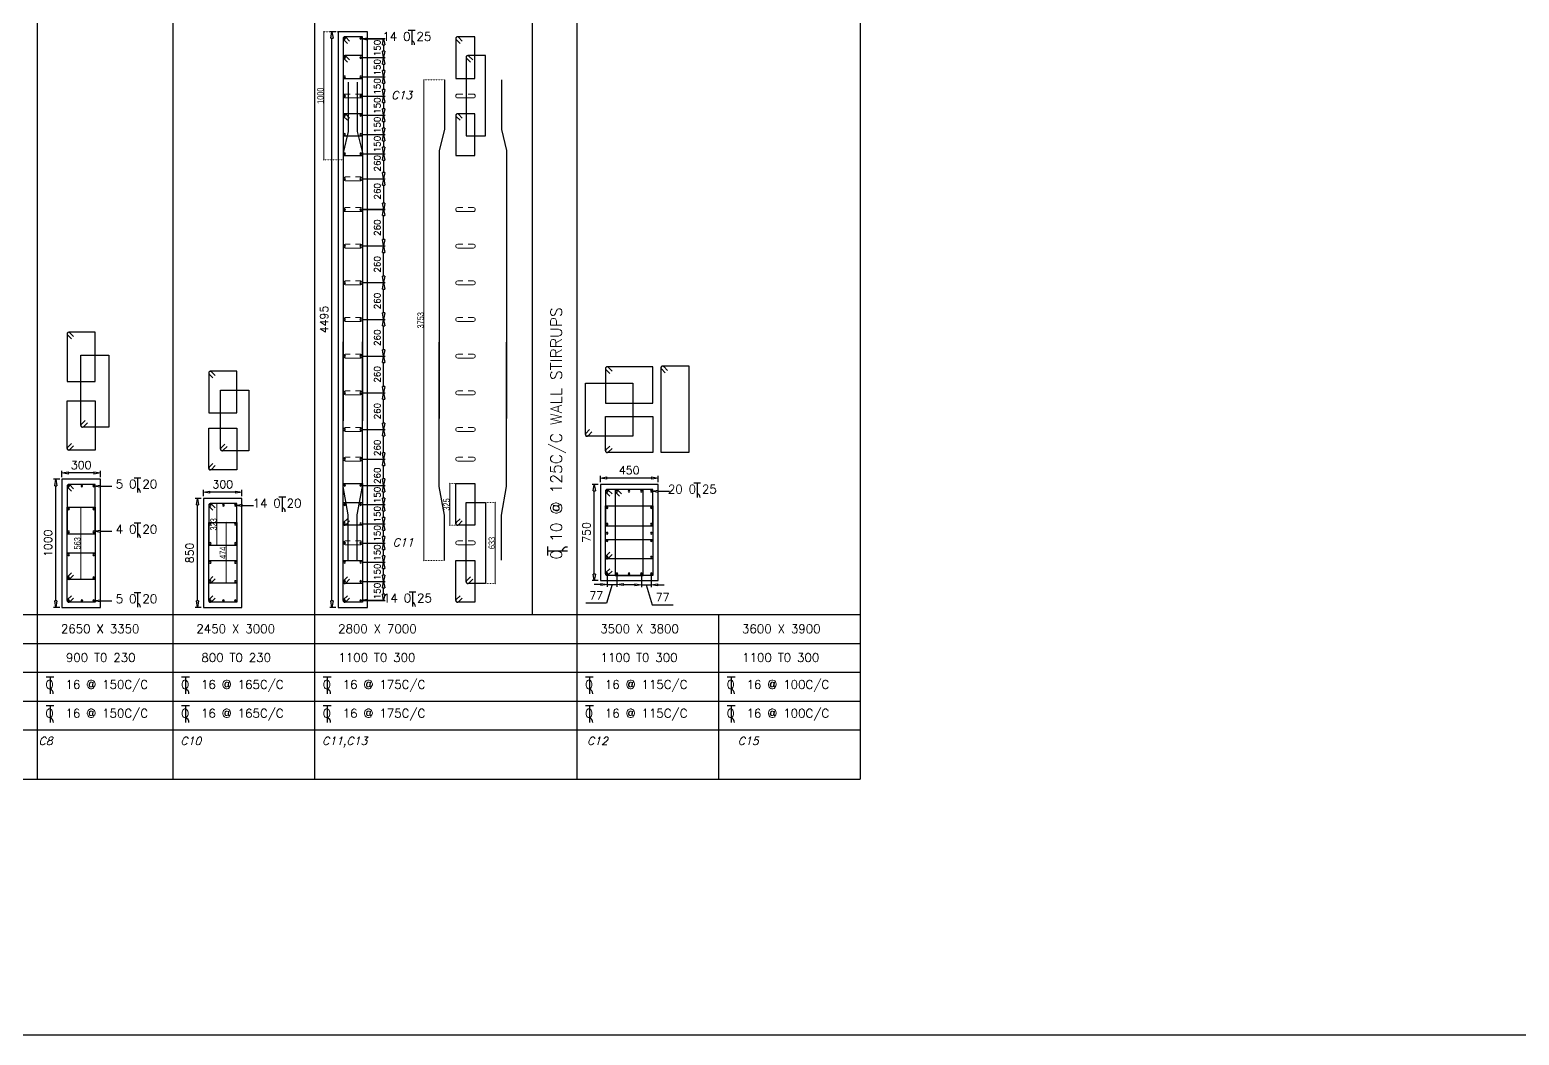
# Model space of a CAD drawing. Header units: millimetres. Extents: x 331487 to 517269, y 198509 to 399936.
# Drawn here: x 355901 to 379163, y 198509 to 214210 of the extents above; entities that cross this region are included whole.
import ezdxf

# ---------------------------------------------------------------- set-up
doc = ezdxf.new("R2010")
doc.units = ezdxf.units.MM
doc.header["$MEASUREMENT"] = 0
doc.linetypes.add('DOT', pattern=[0.25, 0, -0.25])
doc.layers.add('BEAM', color=1, linetype='Continuous', lineweight=5)
for name, color, linetype in [('COLUMN', 6, 'Continuous'), ('FOOTING', 5, 'Continuous'), ('FOOTING-SCH', 3, 'Continuous')]:
    doc.layers.add(name, color=color, linetype=linetype)
doc.styles.add('ITALICC', font='italicc', dxfattribs={"height": 0.3})
doc.styles.add('RO', font='romans.shx', dxfattribs={"height": 125})
doc.styles.add('ROMANS', font='romans.shx')
doc.styles.add('SWISCNBT', font='swissc.ttf')

# ---------------------------------------------------------------- blocks, each defined once
blk = doc.blocks.new('_ClosedBlank')
at = {"color": 0, "linetype": 'ByBlock', "lineweight": -2}
for p, q in [((-1, 0.17), (0, 0)), ((-1, 0.17), (-1, -0.17)), ((0, 0), (-1, -0.17))]:
    blk.add_line(p, q, dxfattribs=at)
blk = doc.blocks.new('rp')
blk.add_line((-2, 0), (2, 0))
at = {"color": 6}
blk.add_line((1.5, 1.5), (-1.5, -1.5), dxfattribs=at)
at = {"color": 1}
blk.add_line((0, 2), (0, -2), dxfattribs=at)

msp = doc.modelspace()

# ---------------------------------------------------------------- linework, layer by layer
at = {"color": 1, "linetype": 'Continuous'}
for p, q in [((361812, 214205), (361919, 214205)), ((361866, 214205), (361866, 213974)), ((357529, 207215), (357636, 207215)), ((357582, 207215), (357582, 206984)), ((366271, 207135), (366378, 207135)), ((366324, 207135), (366324, 206904)), ((359791, 206915), (359898, 206915)), ((359845, 206915), (359845, 206684)), ((357529, 206509), (357636, 206509)), ((357582, 206509), (357582, 206279)), ((363993, 206000), (363993, 206142)), ((363993, 206071), (364298, 206071)), ((357529, 205423), (357636, 205423)), ((357582, 205423), (357582, 205192)), ((361824, 205435), (361931, 205435)), ((361878, 205435), (361878, 205204)), ((356155, 204105), (356278, 204105)), ((356217, 204105), (356217, 203841)), ((358272, 204105), (358395, 204105)), ((358333, 204105), (358333, 203841)), ((360485, 204105), (360608, 204105)), ((360547, 204105), (360547, 203841)), ((364580, 204105), (364702, 204105)), ((364641, 204105), (364641, 203841)), ((366793, 204105), (366916, 204105)), ((366855, 204105), (366855, 203841)), ((356155, 203655), (356278, 203655)), ((356217, 203655), (356217, 203391)), ((358272, 203655), (358395, 203655)), ((358333, 203655), (358333, 203391)), ((360485, 203655), (360608, 203655)), ((360547, 203655), (360547, 203391)), ((364580, 203655), (364703, 203655)), ((364641, 203655), (364641, 203391)), ((366793, 203655), (366916, 203655)), ((366855, 203655), (366855, 203391))]:
    msp.add_line(p, q, dxfattribs=at)
at = {"color": 8, "linetype": 'Continuous'}
for p, q in [((342614, 205076), (368870, 205076)), ((342614, 204626), (368870, 204626)), ((342614, 204176), (368870, 204176)), ((342614, 203726), (368870, 203726)), ((336718, 203276), (368870, 203276)), ((342614, 203276), (368870, 203276)), ((336718, 202508), (368870, 202508))]:
    msp.add_line(p, q, dxfattribs=at)
at = {"color": 1, "linetype": 'Continuous'}
for centre, radius, start, end in [((361850, 213979), 61.2, 355.5803, 75.6804), ((357567, 206989), 61.2, 355.5803, 75.6804), ((366309, 206909), 61.2, 355.5803, 75.6804), ((359830, 206689), 61.2, 355.5803, 75.6804), ((357567, 206283), 61.2, 355.5803, 75.6804), ((364291, 206051), 80.7, 85.5803, 165.6804), ((357567, 205197), 61.2, 355.5803, 75.6804), ((361862, 205209), 61.2, 355.5803, 75.6804), ((356199, 203846), 70, 355.5803, 75.6804), ((358316, 203846), 70, 355.5803, 75.6804), ((360529, 203846), 70, 355.5803, 75.6804), ((364624, 203846), 70, 355.5803, 75.6804), ((366837, 203846), 70, 355.5803, 75.6804), ((356200, 203396), 70, 355.5803, 75.6804), ((358316, 203396), 70, 355.5803, 75.6804), ((360529, 203396), 70, 355.5803, 75.6804), ((364624, 203396), 70, 355.5803, 75.6804), ((366837, 203396), 70, 355.5803, 75.6804)]:
    msp.add_arc(centre, radius, start, end, dxfattribs=at)
at = {"layer": 'BEAM', "color": 167, "linetype": 'DOT', "lineweight": 13}
for p, q in [((360715, 214180), (360493, 214180)), ((362376, 213426), (362057, 213426)), ((360795, 212180), (360493, 212180)), ((362704, 207123), (362461, 207123)), ((358836, 206810), (358822, 206810)), ((363017, 206827), (363169, 206827)), ((356704, 206753), (356696, 206753)), ((358915, 206517), (358968, 206517)), ((362704, 206472), (362461, 206472)), ((358836, 206163), (358822, 206163)), ((362376, 205920), (362057, 205920)), ((356704, 205627), (356696, 205627)), ((358915, 205570), (358968, 205570)), ((363017, 205562), (363169, 205562))]:
    msp.add_line(p, q, dxfattribs=at)
at = {"layer": 'BEAM', "color": 169}
for p, q in [((360493, 214177), (360493, 212183)), ((362057, 213423), (362057, 205923)), ((362461, 207120), (362461, 206475)), ((358822, 206807), (358822, 206166)), ((363169, 206824), (363169, 205565)), ((356696, 206750), (356696, 205630)), ((358968, 206514), (358968, 205573))]:
    msp.add_line(p, q, dxfattribs=at)
at = {"layer": 'BEAM', "ltscale": 0.05}
for p, q in [((360826, 213205), (360906, 213205)), ((360826, 213145), (361070, 213145)), ((361070, 213205), (360990, 213205)), ((362584, 213205), (362664, 213205)), ((362584, 213145), (362829, 213145)), ((362829, 213205), (362749, 213205)), ((360826, 211913), (360906, 211913)), ((360826, 211853), (361070, 211853)), ((361070, 211913), (360990, 211913)), ((360826, 211432), (360906, 211432)), ((360826, 211372), (361070, 211372)), ((361070, 211432), (360990, 211432)), ((362584, 211432), (362664, 211432)), ((362584, 211372), (362829, 211372)), ((362829, 211432), (362749, 211432)), ((360826, 210860), (360906, 210860)), ((360826, 210800), (361070, 210800)), ((361070, 210860), (360990, 210860)), ((362584, 210860), (362664, 210860)), ((362584, 210800), (362829, 210800)), ((362829, 210860), (362749, 210860)), ((360826, 210287), (360906, 210287)), ((360826, 210227), (361070, 210227)), ((361070, 210287), (360990, 210287)), ((362584, 210287), (362664, 210287)), ((362584, 210227), (362829, 210227)), ((362829, 210287), (362749, 210287)), ((360826, 209715), (360906, 209715)), ((360826, 209655), (361070, 209655)), ((361070, 209715), (360990, 209715)), ((362584, 209715), (362664, 209715)), ((362584, 209655), (362829, 209655)), ((362829, 209715), (362749, 209715)), ((360826, 209142), (360906, 209142)), ((361070, 209142), (360990, 209142)), ((362584, 209142), (362664, 209142)), ((362829, 209142), (362749, 209142)), ((360826, 209082), (361070, 209082)), ((362584, 209082), (362829, 209082)), ((360826, 208570), (360906, 208570)), ((360826, 208510), (361070, 208510)), ((361070, 208570), (360990, 208570)), ((362584, 208570), (362664, 208570)), ((362584, 208510), (362829, 208510)), ((362829, 208570), (362749, 208570)), ((360826, 207997), (360906, 207997)), ((361070, 207997), (360990, 207997)), ((362584, 207997), (362664, 207997)), ((362829, 207997), (362749, 207997)), ((360826, 207937), (361070, 207937)), ((362584, 207937), (362829, 207937)), ((360826, 207534), (360906, 207534)), ((361070, 207534), (360990, 207534)), ((362584, 207534), (362664, 207534)), ((362829, 207534), (362749, 207534)), ((360826, 207474), (361070, 207474)), ((362584, 207474), (362829, 207474)), ((360826, 206228), (360906, 206228)), ((360826, 206168), (361070, 206168)), ((361070, 206228), (360990, 206228)), ((362584, 206228), (362664, 206228)), ((362584, 206168), (362829, 206168)), ((362829, 206228), (362749, 206228))]:
    msp.add_line(p, q, dxfattribs=at)
for centre, start, end in [((360826, 213175), 90, 270), ((361070, 213175), 270, 90), ((362584, 213175), 90, 270), ((362829, 213175), 270, 90), ((360826, 211883), 90, 270), ((361070, 211883), 270, 90), ((360826, 211402), 90, 270), ((361070, 211402), 270, 90), ((362584, 211402), 90, 270), ((362829, 211402), 270, 90), ((360826, 210830), 90, 270), ((361070, 210830), 270, 90), ((362584, 210830), 90, 270), ((362829, 210830), 270, 90), ((360826, 210257), 90, 270), ((361070, 210257), 270, 90), ((362584, 210257), 90, 270), ((362829, 210257), 270, 90), ((360826, 209685), 90, 270), ((361070, 209685), 270, 90), ((362584, 209685), 90, 270), ((362829, 209685), 270, 90), ((360826, 209112), 90, 270), ((361070, 209112), 270, 90), ((362584, 209112), 90, 270), ((362829, 209112), 270, 90), ((360826, 208540), 90, 270), ((361070, 208540), 270, 90), ((362584, 208540), 90, 270), ((362829, 208540), 270, 90), ((360826, 207967), 90, 270), ((361070, 207967), 270, 90), ((362584, 207967), 90, 270), ((362829, 207967), 270, 90), ((360826, 207504), 90, 270), ((361070, 207504), 270, 90), ((362584, 207504), 90, 270), ((362829, 207504), 270, 90), ((360826, 206198), 90, 270), ((361070, 206198), 270, 90), ((362584, 206198), 90, 270), ((362829, 206198), 270, 90)]:
    msp.add_arc(centre, 30, start, end, dxfattribs=at)
at = {"layer": 'COLUMN'}
for p, q in [((361175, 214180), (360715, 214180)), ((360715, 214180), (360715, 205190)), ((361175, 205190), (361175, 214180)), ((357004, 207190), (356404, 207190)), ((356404, 207190), (356404, 205190)), ((357004, 205190), (357004, 207190)), ((365713, 207110), (364813, 207110)), ((364813, 207110), (364813, 205610)), ((365713, 205610), (365713, 207110)), ((359215, 206890), (358615, 206890)), ((358615, 206890), (358615, 205190)), ((359215, 205190), (359215, 206890)), ((364813, 205610), (365713, 205610)), ((356404, 205190), (357004, 205190)), ((358615, 205190), (359215, 205190)), ((360715, 205190), (361175, 205190)), ((517269, 198509), (331487, 198509))]:
    msp.add_line(p, q, dxfattribs=at)
at = {"layer": 'COLUMN', "color": 3}
for p, q in [((360795, 214075), (360795, 213449)), ((360802, 214057), (360862, 213997)), ((361095, 214100), (360820, 214100)), ((360897, 214033), (360838, 214092)), ((361095, 213449), (361095, 214100)), ((362554, 214075), (362554, 213449)), ((362561, 214057), (362621, 213997)), ((362854, 214100), (362579, 214100)), ((362656, 214033), (362596, 214092)), ((362854, 213449), (362854, 214100)), ((360795, 213782), (360795, 212551)), ((361095, 213807), (360820, 213807)), ((360897, 213740), (360838, 213800)), ((361095, 212551), (361095, 213807)), ((362717, 213782), (362717, 212551)), ((363017, 213807), (362742, 213807)), ((362819, 213740), (362759, 213800)), ((363017, 212551), (363017, 213807)), ((360802, 213764), (360862, 213704)), ((362724, 213764), (362784, 213704)), ((360795, 213449), (361095, 213449)), ((360876, 213391), (360876, 212621)), ((361014, 213391), (361014, 212621)), ((362376, 213426), (362376, 212655)), ((362554, 213449), (362854, 213449)), ((363267, 213426), (363267, 212655)), ((360795, 212873), (360795, 212248)), ((360802, 212856), (360862, 212796)), ((361095, 212898), (360820, 212898)), ((360897, 212831), (360838, 212891)), ((361095, 212248), (361095, 212898)), ((362554, 212873), (362554, 212248)), ((362561, 212856), (362621, 212796)), ((362854, 212898), (362579, 212898)), ((362656, 212831), (362596, 212891)), ((362854, 212248), (362854, 212898)), ((360876, 212621), (360795, 212288)), ((361014, 212621), (361095, 212288)), ((362376, 212655), (362295, 212322)), ((363267, 212655), (363348, 212322)), ((360795, 212551), (361095, 212551)), ((362717, 212551), (363017, 212551)), ((360795, 212288), (360795, 208104)), ((360795, 212248), (361095, 212248)), ((361095, 212288), (361095, 208104)), ((362295, 212322), (362295, 208138)), ((362554, 212248), (362854, 212248)), ((363348, 212322), (363348, 208138)), ((356484, 209461), (356484, 208716)), ((356491, 209444), (356551, 209384)), ((356924, 209486), (356509, 209486)), ((356586, 209419), (356526, 209479)), ((356924, 208716), (356924, 209486)), ((356697, 208028), (356697, 209130)), ((356697, 209130), (357137, 209130)), ((357137, 209130), (357137, 208003)), ((360795, 207080), (360795, 209335)), ((361095, 207080), (361095, 209335)), ((362295, 207078), (362295, 209333)), ((363348, 207078), (363348, 209333)), ((364893, 208922), (364893, 208380)), ((364900, 208904), (364960, 208844)), ((365633, 208947), (364918, 208947)), ((364995, 208880), (364935, 208939)), ((365633, 208380), (365633, 208947)), ((365759, 208931), (365759, 207616)), ((365767, 208914), (365827, 208854)), ((366199, 208956), (365784, 208956)), ((365862, 208890), (365802, 208949)), ((366199, 207616), (366199, 208956)), ((356484, 208716), (356924, 208716)), ((358695, 208851), (358695, 208229)), ((358702, 208833), (358762, 208773)), ((359135, 208876), (358720, 208876)), ((358797, 208809), (358738, 208868)), ((359135, 208229), (359135, 208876)), ((364578, 207889), (364578, 208689)), ((364578, 208689), (365318, 208689)), ((365318, 208689), (365318, 207864)), ((358880, 207661), (358880, 208584)), ((358880, 208584), (359320, 208584)), ((359320, 208584), (359320, 207636)), ((356484, 207671), (356484, 208417)), ((356484, 208417), (356924, 208417)), ((356924, 208417), (356924, 207646)), ((358695, 208229), (359135, 208229)), ((364893, 208380), (365633, 208380)), ((356705, 208046), (356765, 208106)), ((357137, 208003), (356722, 208003)), ((356800, 208070), (356740, 208011)), ((358695, 207361), (358695, 207987)), ((358695, 207987), (359135, 207987)), ((359135, 207987), (359135, 207336)), ((364585, 207907), (364645, 207967)), ((364893, 207632), (364893, 208169)), ((364893, 208169), (365633, 208169)), ((365633, 208169), (365633, 207607)), ((356491, 207689), (356551, 207749)), ((358887, 207678), (358947, 207738)), ((365318, 207864), (364603, 207864)), ((364680, 207931), (364621, 207871)), ((356924, 207646), (356509, 207646)), ((356586, 207713), (356526, 207654)), ((359320, 207636), (358905, 207636)), ((358982, 207703), (358922, 207643)), ((364900, 207649), (364960, 207709)), ((365633, 207607), (364918, 207607)), ((364995, 207673), (364935, 207614)), ((365759, 207616), (366199, 207616)), ((358702, 207378), (358762, 207438)), ((359135, 207336), (358720, 207336)), ((358797, 207403), (358738, 207343)), ((356484, 207085), (356484, 206339)), ((356491, 207067), (356551, 207007)), ((356924, 207110), (356509, 207110)), ((356586, 207043), (356526, 207102)), ((356924, 206339), (356924, 207110)), ((360795, 206497), (360795, 207123)), ((360795, 207123), (361095, 207123)), ((360876, 206633), (360795, 207080)), ((361014, 206633), (361095, 207080)), ((361095, 207123), (361095, 206472)), ((362376, 206630), (362295, 207078)), ((362554, 206497), (362554, 207123)), ((362554, 207123), (362854, 207123)), ((362854, 207123), (362854, 206472)), ((363267, 206630), (363348, 207078)), ((359135, 206810), (358720, 206810)), ((358797, 206743), (358738, 206802)), ((359135, 206163), (359135, 206810)), ((360795, 205587), (360795, 206827)), ((360795, 206827), (361095, 206827)), ((361095, 206827), (361095, 205562)), ((362717, 205587), (362717, 206827)), ((362717, 206827), (363017, 206827)), ((363017, 206827), (363017, 205562)), ((364893, 207005), (364893, 206463)), ((364900, 206987), (364960, 206927)), ((365633, 207030), (364918, 207030)), ((364995, 206963), (364935, 207022)), ((365042, 207005), (365042, 205690)), ((365049, 206987), (365109, 206927)), ((365482, 207030), (365067, 207030)), ((365144, 206963), (365084, 207022)), ((365482, 205690), (365482, 207030)), ((365633, 206463), (365633, 207030)), ((356484, 205652), (356484, 206753)), ((356484, 206753), (356924, 206753)), ((356924, 206753), (356924, 205627)), ((358695, 206785), (358695, 206163)), ((358702, 206767), (358762, 206707)), ((360802, 206515), (360862, 206575)), ((360876, 205932), (360876, 206633)), ((361014, 205932), (361014, 206633)), ((362376, 205929), (362376, 206630)), ((362561, 206515), (362621, 206575)), ((363267, 205929), (363267, 206630)), ((364893, 205972), (364893, 206773)), ((364893, 206773), (365633, 206773)), ((365633, 206773), (365633, 205947)), ((356484, 206339), (356924, 206339)), ((358695, 205595), (358695, 206517)), ((358695, 206517), (359135, 206517)), ((359135, 206517), (359135, 205570)), ((361095, 206472), (360820, 206472)), ((360897, 206539), (360838, 206479)), ((362854, 206472), (362579, 206472)), ((362656, 206539), (362596, 206479)), ((364893, 206463), (365633, 206463)), ((358695, 206163), (359135, 206163)), ((364893, 205715), (364893, 206252)), ((364893, 206252), (365633, 206252)), ((365633, 206252), (365633, 205690)), ((356484, 205295), (356484, 206040)), ((356484, 206040), (356924, 206040)), ((356924, 206040), (356924, 205270)), ((358695, 205295), (358695, 205921)), ((358695, 205921), (359135, 205921)), ((359135, 205921), (359135, 205270)), ((360795, 205295), (360795, 205920)), ((360795, 205920), (361095, 205920)), ((361095, 205920), (361095, 205270)), ((362554, 205295), (362554, 205920)), ((362554, 205920), (362854, 205920)), ((362854, 205920), (362854, 205270)), ((364900, 205990), (364960, 206050)), ((365633, 205947), (364918, 205947)), ((364995, 206014), (364935, 205954)), ((356491, 205669), (356551, 205729)), ((356586, 205694), (356526, 205634)), ((358702, 205612), (358762, 205672)), ((358797, 205636), (358738, 205577)), ((360802, 205605), (360862, 205665)), ((362724, 205605), (362784, 205665)), ((364900, 205732), (364960, 205792)), ((365633, 205690), (364918, 205690)), ((364995, 205757), (364935, 205697)), ((365042, 205690), (365482, 205690)), ((356924, 205627), (356509, 205627)), ((359135, 205570), (358720, 205570)), ((361095, 205562), (360820, 205562)), ((360897, 205629), (360838, 205569)), ((363017, 205562), (362742, 205562)), ((362819, 205629), (362759, 205569)), ((356491, 205312), (356551, 205372)), ((356924, 205270), (356509, 205270)), ((356586, 205336), (356526, 205277)), ((358702, 205312), (358762, 205372)), ((359135, 205270), (358720, 205270)), ((358797, 205336), (358738, 205277)), ((360802, 205312), (360862, 205372)), ((361095, 205270), (360820, 205270)), ((360897, 205336), (360838, 205277)), ((362561, 205312), (362621, 205372)), ((362854, 205270), (362579, 205270)), ((362656, 205336), (362596, 205277))]:
    msp.add_line(p, q, dxfattribs=at)
at = {"layer": 'COLUMN', "color": 4}
for points in [[(361176, 214066), (361431, 214066)], [(357004, 207083), (357183, 207083)], [(365714, 207003), (365892, 207003)], [(359216, 206783), (359394, 206783)], [(357004, 206378), (357183, 206378)], [(357004, 205292), (357183, 205292)], [(361176, 205303), (361431, 205303)]]:
    msp.add_lwpolyline(points, dxfattribs=at)
at = {"layer": 'COLUMN', "color": 3}
for centre, start, end in [((360820, 214075), 45, 180), ((360820, 214075), 90, 225), ((362579, 214075), 45, 180), ((362579, 214075), 90, 225), ((360820, 213782), 45, 180), ((360820, 213782), 90, 225), ((362742, 213782), 45, 180), ((362742, 213782), 90, 225), ((360820, 212873), 45, 180), ((360820, 212873), 90, 225), ((362579, 212873), 45, 180), ((362579, 212873), 90, 225), ((356509, 209461), 45, 180), ((356509, 209461), 90, 225), ((364918, 208922), 45, 180), ((364918, 208922), 90, 225), ((365784, 208931), 45, 180), ((365784, 208931), 90, 225), ((358720, 208851), 45, 180), ((358720, 208851), 90, 225), ((356722, 208028), 135, 270), ((356722, 208028), 180, 315), ((364603, 207889), 135, 270), ((364603, 207889), 180, 315), ((356509, 207671), 135, 270), ((356509, 207671), 180, 315), ((358905, 207661), 135, 270), ((358905, 207661), 180, 315), ((364918, 207632), 135, 270), ((364918, 207632), 180, 315), ((358720, 207361), 135, 270), ((358720, 207361), 180, 315), ((356509, 207085), 45, 180), ((356509, 207085), 90, 225), ((358720, 206785), 45, 180), ((358720, 206785), 90, 225), ((364918, 207005), 45, 180), ((364918, 207005), 90, 225), ((365067, 207005), 45, 180), ((365067, 207005), 90, 225), ((360820, 206497), 135, 270), ((360820, 206497), 180, 315), ((362579, 206497), 135, 270), ((362579, 206497), 180, 315), ((364918, 205972), 135, 270), ((364918, 205972), 180, 315), ((356509, 205652), 135, 270), ((356509, 205652), 180, 315), ((364918, 205715), 135, 270), ((364918, 205715), 180, 315), ((358720, 205595), 135, 270), ((358720, 205595), 180, 315), ((360820, 205587), 135, 270), ((360820, 205587), 180, 315), ((362742, 205587), 135, 270), ((362742, 205587), 180, 315), ((356509, 205295), 135, 270), ((356509, 205295), 180, 315), ((358720, 205295), 135, 270), ((358720, 205295), 180, 315), ((360820, 205295), 135, 270), ((360820, 205295), 180, 315), ((362579, 205295), 135, 270), ((362579, 205295), 180, 315)]:
    msp.add_arc(centre, 25, start, end, dxfattribs=at)
at = {"layer": 'COLUMN', "color": 7}
for centre, start, end in [((360820, 214075), 0, 180), ((360820, 214075), 180, 0), ((361070, 214075), 0, 180), ((361070, 214075), 180, 0), ((360820, 213775), 0, 180), ((361070, 213775), 0, 180), ((360820, 213775), 180, 0), ((361070, 213775), 180, 0), ((360820, 213475), 0, 180), ((360820, 213475), 180, 0), ((361070, 213475), 0, 180), ((361070, 213475), 180, 0), ((360820, 213175), 0, 180), ((360820, 213175), 180, 0), ((361070, 213175), 0, 180), ((361070, 213175), 180, 0), ((360820, 212875), 0, 180), ((360820, 212875), 180, 0), ((361070, 212875), 0, 180), ((361070, 212875), 180, 0), ((360820, 212575), 0, 180), ((360820, 212575), 180, 0), ((361070, 212575), 0, 180), ((361070, 212575), 180, 0), ((360820, 212275), 0, 180), ((360820, 212275), 180, 0), ((361070, 212275), 0, 180), ((361070, 212275), 180, 0), ((360820, 211882), 0, 180), ((360820, 211882), 180, 0), ((361070, 211882), 0, 180), ((361070, 211882), 180, 0), ((360820, 211402), 0, 180), ((360820, 211402), 180, 0), ((361070, 211402), 0, 180), ((361070, 211402), 180, 0), ((360820, 210830), 0, 180), ((360820, 210830), 180, 0), ((361070, 210830), 0, 180), ((361070, 210830), 180, 0), ((360820, 210257), 0, 180), ((360820, 210257), 180, 0), ((361070, 210257), 0, 180), ((361070, 210257), 180, 0), ((360820, 209685), 0, 180), ((360820, 209685), 180, 0), ((361070, 209685), 0, 180), ((361070, 209685), 180, 0), ((360820, 209112), 0, 180), ((360820, 209112), 180, 0), ((361070, 209112), 0, 180), ((361070, 209112), 180, 0), ((360820, 208540), 0, 180), ((360820, 208540), 180, 0), ((361070, 208540), 0, 180), ((361070, 208540), 180, 0), ((360820, 207967), 0, 180), ((360820, 207967), 180, 0), ((361070, 207967), 0, 180), ((361070, 207967), 180, 0), ((360820, 207504), 0, 180), ((360820, 207504), 180, 0), ((361070, 207504), 0, 180), ((361070, 207504), 180, 0), ((356509, 207085), 0, 180), ((356509, 207085), 180, 0), ((356714, 207085), 0, 180), ((356714, 207085), 180, 0), ((356899, 207085), 0, 180), ((356899, 207085), 180, 0), ((360820, 207095), 0, 180), ((360820, 207095), 180, 0), ((361070, 207095), 0, 180), ((361070, 207095), 180, 0), ((360820, 206795), 0, 180), ((361070, 206795), 0, 180), ((364918, 207005), 0, 180), ((364918, 207005), 180, 0), ((365072, 207005), 0, 180), ((365072, 207005), 180, 0), ((365261, 207005), 0, 180), ((365261, 207005), 180, 0), ((365453, 207005), 0, 180), ((365453, 207005), 180, 0), ((365608, 207005), 0, 180), ((365608, 207005), 180, 0), ((356509, 206727), 0, 180), ((356509, 206727), 180, 0), ((356899, 206727), 0, 180), ((356899, 206727), 180, 0), ((358720, 206785), 0, 180), ((358720, 206785), 180, 0), ((358926, 206785), 0, 180), ((358926, 206785), 180, 0), ((359110, 206785), 0, 180), ((359110, 206785), 180, 0), ((360820, 206795), 180, 0), ((361070, 206795), 180, 0), ((364918, 206747), 0, 180), ((364918, 206747), 180, 0), ((365608, 206747), 0, 180), ((365608, 206747), 180, 0), ((356509, 206369), 0, 180), ((356509, 206369), 180, 0), ((356899, 206369), 0, 180), ((356899, 206369), 180, 0), ((358720, 206490), 0, 180), ((358720, 206490), 180, 0), ((359110, 206490), 0, 180), ((359110, 206490), 180, 0), ((360820, 206495), 0, 180), ((360820, 206495), 180, 0), ((361070, 206495), 0, 180), ((361070, 206495), 180, 0), ((364918, 206489), 0, 180), ((364918, 206489), 180, 0), ((364918, 206348), 0, 180), ((364918, 206348), 180, 0), ((365608, 206489), 0, 180), ((365608, 206489), 180, 0), ((365608, 206348), 0, 180), ((365608, 206348), 180, 0), ((358720, 206188), 0, 180), ((358720, 206188), 180, 0), ((359110, 206188), 0, 180), ((359110, 206188), 180, 0), ((360820, 206195), 0, 180), ((360820, 206195), 180, 0), ((361070, 206195), 0, 180), ((361070, 206195), 180, 0), ((364918, 206231), 0, 180), ((364918, 206231), 180, 0), ((365608, 206231), 0, 180), ((365608, 206231), 180, 0), ((356509, 206011), 0, 180), ((356509, 206011), 180, 0), ((356899, 206011), 0, 180), ((356899, 206011), 180, 0), ((358720, 205891), 0, 180), ((358720, 205891), 180, 0), ((359110, 205891), 0, 180), ((359110, 205891), 180, 0), ((360820, 205895), 0, 180), ((360820, 205895), 180, 0), ((361070, 205895), 0, 180), ((361070, 205895), 180, 0), ((364918, 205973), 0, 180), ((364918, 205973), 180, 0), ((365608, 205973), 0, 180), ((365608, 205973), 180, 0), ((356509, 205653), 0, 180), ((356509, 205653), 180, 0), ((356899, 205653), 0, 180), ((356899, 205653), 180, 0), ((364918, 205715), 0, 180), ((364918, 205715), 180, 0), ((365072, 205715), 0, 180), ((365072, 205715), 180, 0), ((365261, 205715), 0, 180), ((365261, 205715), 180, 0), ((365453, 205715), 0, 180), ((365453, 205715), 180, 0), ((365608, 205715), 0, 180), ((365608, 205715), 180, 0), ((358720, 205593), 0, 180), ((358720, 205593), 180, 0), ((359110, 205593), 0, 180), ((359110, 205593), 180, 0), ((360820, 205595), 0, 180), ((360820, 205595), 180, 0), ((361070, 205595), 0, 180), ((361070, 205595), 180, 0), ((356509, 205295), 0, 180), ((356509, 205295), 180, 0), ((356715, 205295), 0, 180), ((356715, 205295), 180, 0), ((356899, 205295), 0, 180), ((356899, 205295), 180, 0), ((358720, 205295), 0, 180), ((358720, 205295), 180, 0), ((358926, 205295), 0, 180), ((358926, 205295), 180, 0), ((359110, 205295), 0, 180), ((359110, 205295), 180, 0), ((360820, 205295), 0, 180), ((360820, 205295), 180, 0), ((361070, 205295), 0, 180), ((361070, 205295), 180, 0)]:
    msp.add_arc(centre, 12.6, start, end, dxfattribs=at)
at = {"layer": 'FOOTING', "color": 4}
for p, q in [((360680, 214180), (360585, 214180)), ((360620, 205290), (360620, 214080)), ((361095, 214075), (361453, 214075)), ((361428, 213975), (361428, 213875)), ((361095, 213775), (361453, 213775)), ((361095, 213775), (361453, 213775)), ((361428, 213675), (361428, 213575)), ((361095, 213475), (361453, 213475)), ((361095, 213475), (361453, 213475)), ((361428, 213375), (361428, 213275)), ((361095, 213175), (361453, 213175)), ((361095, 213175), (361453, 213175)), ((361095, 212875), (361453, 212875)), ((361095, 212875), (361453, 212875)), ((361428, 213075), (361428, 212975)), ((361428, 212775), (361428, 212675)), ((361095, 212575), (361453, 212575)), ((361095, 212575), (361453, 212575)), ((361428, 212475), (361428, 212375)), ((361095, 212275), (361453, 212275)), ((361095, 212275), (361453, 212275)), ((361428, 212175), (361428, 211982)), ((361095, 211882), (361453, 211882)), ((361095, 211882), (361454, 211882)), ((361429, 211501), (361429, 211782)), ((361095, 211407), (361453, 211407)), ((361095, 211401), (361454, 211401)), ((361428, 210934), (361428, 211307)), ((361095, 210834), (361453, 210834)), ((361095, 210834), (361453, 210834)), ((361428, 210361), (361428, 210734)), ((361095, 210261), (361453, 210261)), ((361095, 210261), (361453, 210261)), ((361428, 209787), (361428, 210161)), ((361095, 209687), (361453, 209687)), ((361095, 209687), (361453, 209687)), ((361428, 209214), (361428, 209587)), ((361095, 209114), (361453, 209114)), ((361095, 209114), (361453, 209114)), ((361428, 208641), (361428, 209014)), ((361095, 208541), (361453, 208541)), ((361095, 208541), (361453, 208541)), ((361428, 208068), (361428, 208441)), ((361095, 207968), (361453, 207968)), ((361095, 207968), (361453, 207968)), ((361428, 207604), (361428, 207868)), ((361095, 207504), (361453, 207504)), ((361095, 207504), (361453, 207504)), ((356404, 207225), (356404, 207324)), ((356904, 207289), (356504, 207289)), ((357004, 207225), (357004, 207324)), ((361428, 207195), (361428, 207404)), ((356369, 207190), (356274, 207190)), ((356309, 205290), (356309, 207090)), ((361095, 207095), (361453, 207095)), ((361095, 207095), (361453, 207095)), ((364778, 207110), (364683, 207110)), ((364813, 207145), (364813, 207244)), ((365613, 207209), (364913, 207209)), ((365713, 207145), (365713, 207244)), ((358580, 206890), (358485, 206890)), ((358615, 206925), (358615, 207024)), ((359115, 206989), (358715, 206989)), ((359215, 206925), (359215, 207024)), ((361428, 206895), (361428, 206995)), ((364718, 205710), (364718, 207010)), ((358520, 205290), (358520, 206790)), ((361095, 206795), (361453, 206795)), ((361095, 206795), (361453, 206795)), ((361428, 206595), (361428, 206695)), ((361095, 206495), (361453, 206495)), ((361095, 206495), (361453, 206495)), ((361428, 206295), (361428, 206395)), ((361095, 206195), (361453, 206195)), ((361095, 206195), (361453, 206195)), ((361095, 205895), (361453, 205895)), ((361095, 205895), (361453, 205895)), ((361428, 205995), (361428, 206095)), ((361428, 205695), (361428, 205795)), ((364918, 205680), (364918, 205513)), ((365072, 205680), (365072, 205513)), ((365453, 205680), (365453, 205506)), ((365608, 205680), (365608, 205506)), ((361095, 205595), (361453, 205595)), ((361095, 205595), (361453, 205595)), ((361428, 205395), (361428, 205495)), ((364778, 205610), (364683, 205610)), ((364818, 205548), (364718, 205548)), ((364995, 205548), (364909, 205254)), ((364918, 205548), (365072, 205548)), ((365172, 205548), (365272, 205548)), ((365353, 205541), (365253, 205541)), ((365453, 205541), (365608, 205541)), ((365530, 205541), (365624, 205229)), ((365708, 205541), (365808, 205541)), ((356369, 205190), (356274, 205190)), ((358580, 205190), (358485, 205190)), ((360680, 205190), (360585, 205190)), ((361095, 205295), (361453, 205295)), ((364909, 205254), (364586, 205254)), ((365624, 205229), (365947, 205229))]:
    msp.add_line(p, q, dxfattribs=at)
at = {"layer": 'FOOTING-SCH', "color": 8, "linetype": 'Continuous'}
for p, q in [((356019, 267850), (356019, 202508)), ((358135, 267850), (358135, 202508)), ((358135, 267850), (358135, 202508)), ((360349, 267850), (360349, 202508)), ((364443, 267850), (364443, 202508)), ((368870, 267850), (368870, 202508)), ((363751, 205076), (363751, 214665)), ((366657, 205076), (366657, 202508))]:
    msp.add_line(p, q, dxfattribs=at)

# ---------------------------------------------------------------- block references
at = {"layer": 'BEAM', "color": 169, "xscale": 3, "yscale": 3, "zscale": 3}
for p, rotation in [((360493, 214180), 90), ((362057, 213426), 90), ((360493, 212180), 270), ((362461, 207123), 90), ((358822, 206810), 90), ((363169, 206827), 90), ((356696, 206753), 90), ((358968, 206517), 90), ((362461, 206472), 270), ((358822, 206163), 270), ((362057, 205920), 270), ((356696, 205627), 270), ((358968, 205570), 270), ((363169, 205562), 270)]:
    msp.add_blockref('rp', p, dxfattribs=dict(at, rotation=rotation))
at = {"layer": 'COLUMN', "color": 4, "xscale": 100, "yscale": 100, "zscale": 100, "rotation": 180}
for p in [(361076, 214066), (356904, 207083), (359116, 206783), (365614, 207003), (356904, 206378), (356904, 205292), (361076, 205303)]:
    msp.add_blockref('_ClosedBlank', p, dxfattribs=at)
at = {"layer": 'FOOTING', "color": 4, "xscale": 100, "yscale": 100, "zscale": 100}
for p, rotation in [((360620, 214180), 90), ((361428, 214075), 90), ((361428, 213775), 270), ((361428, 213775), 90), ((361428, 213475), 270), ((361428, 213475), 90), ((361428, 213175), 270), ((361428, 213175), 90), ((361428, 212875), 270), ((361428, 212875), 90), ((361428, 212575), 270), ((361428, 212575), 90), ((361428, 212275), 270), ((361428, 212275), 90), ((361428, 211882), 270), ((361429, 211882), 90), ((361429, 211401), 270), ((361428, 211407), 90), ((361428, 210834), 270), ((361428, 210834), 90), ((361428, 210261), 270), ((361428, 210261), 90), ((361428, 209687), 270), ((361428, 209687), 90), ((361428, 209114), 270), ((361428, 209114), 90), ((361428, 208541), 270), ((361428, 208541), 90), ((361428, 207968), 270), ((361428, 207968), 90), ((361428, 207504), 270), ((361428, 207504), 90), ((356404, 207289), 180), ((356309, 207190), 90), ((361428, 207095), 270), ((361428, 207095), 90), ((364718, 207110), 90), ((364813, 207209), 180), ((358520, 206890), 90), ((358615, 206989), 180), ((361428, 206795), 270), ((361428, 206795), 90), ((361428, 206495), 270), ((361428, 206495), 90), ((361428, 206195), 270), ((361428, 206195), 90), ((361428, 205895), 270), ((361428, 205895), 90), ((361428, 205595), 270), ((364718, 205610), 270), ((361428, 205595), 90), ((365072, 205548), 180), ((365608, 205541), 180), ((356309, 205190), 270), ((358520, 205190), 270), ((360620, 205190), 270), ((361428, 205295), 270)]:
    msp.add_blockref('_ClosedBlank', p, dxfattribs=dict(at, rotation=rotation))
for p in [(357004, 207289), (365713, 207209), (359215, 206989), (364918, 205548), (365453, 205541)]:
    msp.add_blockref('_ClosedBlank', p, dxfattribs=at)

# ---------------------------------------------------------------- texts
at = {"color": 6, "linetype": 'Continuous', "style": 'ITALICC'}
for s, p in [('C13', (361547, 213127)), ('C11', (361569, 206142)), ('C8', (356039, 203041)), ('C10', (358253, 203041)), ('C11,C13', (360466, 203041)), ('C12', (364604, 203041)), ('C15', (366959, 203041))]:
    msp.add_text(s, height=125, dxfattribs=at).set_placement(p)
at = {"layer": 'BEAM', "char_height": 100, "attachment_point": 5, "rotation": 90, "style": 'SWISCNBT'}
for s, insert in [('\\A1;1000', (360441, 213180)), ('\\A1;3753', (362005, 209673)), ('\\A1;325', (362409, 206797)), ('\\A1;323', (358770, 206486)), ('\\A1;563', (356644, 206190)), ('\\A1;474', (358917, 206043)), ('\\A1;633', (363117, 206195))]:
    msp.add_mtext(s, dxfattribs=dict(at, insert=insert))
at = {"layer": 'COLUMN', "color": 1, "style": 'ROMANS'}
for s, p in [('14 0 25', (361408, 214038)), ('5 0 20', (357244, 207048)), ('20 0 25', (365867, 206968)), ('14 0 20', (359381, 206748)), ('4 0 20', (357244, 206342)), ('5 0 20', (357244, 205256)), ('14 0 25', (361418, 205268)), ('2650 X 3350', (356387, 204788)), ('2450 X 3000', (358504, 204788)), ('2800 X 7000', (360717, 204788)), ('3500 X 3800', (364812, 204788)), ('3600 X 3900', (367025, 204788)), ('900 T0 230', (356465, 204338)), ('800 T0 230', (358581, 204338)), ('1100 T0 300', (360721, 204338)), ('1100 T0 300', (364815, 204338)), ('1100 T0 300', (367028, 204338)), ('O  16 @ 150C/C', (356146, 203918)), ('O  16 @ 165C/C', (358263, 203918)), ('O  16 @ 175C/C', (360476, 203918)), ('O  16 @ 115C/C', (364571, 203918)), ('O  16 @ 100C/C', (366784, 203918)), ('O  16 @ 150C/C', (356146, 203468)), ('O  16 @ 165C/C', (358263, 203468)), ('O  16 @ 175C/C', (360476, 203468)), ('O  16 @ 115C/C', (364571, 203468)), ('O  16 @ 100C/C', (366784, 203468))]:
    msp.add_text(s, height=135, dxfattribs=at).set_placement(p)
msp.add_text(' 0 10 @ 125C/C WALL STIRRUPS', height=178.2, rotation=90, dxfattribs=at).set_placement((364212, 205814))
at = {"layer": 'FOOTING', "color": 3, "attachment_point": 5, "rotation": 90}
for s, insert, char_height, style in [('150', (361328, 213925), 100, 'ROMANS'), ('150', (361328, 213625), 100, 'ROMANS'), ('150', (361328, 213325), 100, 'ROMANS'), ('150', (361328, 213025), 100, 'ROMANS'), ('150', (361328, 212725), 100, 'ROMANS'), ('150', (361328, 212425), 100, 'ROMANS'), ('260', (361328, 212125), 100, 'ROMANS'), ('260', (361328, 211688), 100, 'ROMANS'), ('260', (361328, 211120), 100, 'ROMANS'), ('260', (361328, 210547), 100, 'ROMANS'), ('260', (361328, 209974), 100, 'ROMANS'), ('4495', (360498, 209685), 125, 'RO'), ('260', (361328, 209401), 100, 'ROMANS'), ('260', (361328, 208828), 100, 'ROMANS'), ('260', (361328, 208254), 100, 'ROMANS'), ('260', (361328, 207681), 100, 'ROMANS'), ('260', (361328, 207245), 100, 'ROMANS'), ('150', (361328, 206945), 100, 'ROMANS'), ('150', (361328, 206645), 100, 'ROMANS'), ('1000', (356186, 206190), 125, 'RO'), ('150', (361328, 206345), 100, 'ROMANS'), ('750', (364595, 206360), 125, 'RO'), ('850', (358398, 206040), 125, 'RO'), ('150', (361328, 206045), 100, 'ROMANS'), ('150', (361328, 205745), 100, 'ROMANS'), ('150', (361328, 205445), 100, 'ROMANS')]:
    msp.add_mtext(s, dxfattribs=dict(at, insert=insert, char_height=char_height, style=style))
at = {"layer": 'FOOTING', "color": 3, "char_height": 125, "attachment_point": 5, "style": 'RO'}
for s, insert in [('300', (356704, 207411)), ('450', (365263, 207331)), ('300', (358915, 207111)), ('77', (364748, 205377)), ('77', (365785, 205351))]:
    msp.add_mtext(s, dxfattribs=dict(at, insert=insert))

doc.saveas('drawing.dxf')
